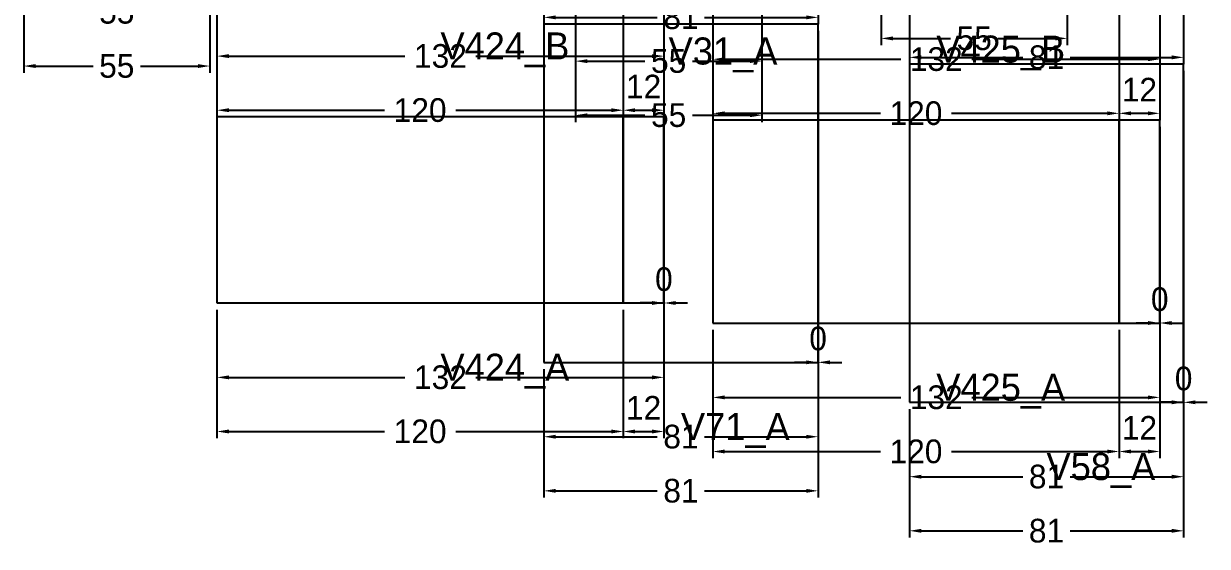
# Model space of a CAD drawing. Header units: metres. Extents: x 946 to 6411, y -603 to 1666.
# Drawn here: x 5181 to 5530.6, y -115.4 to 39.2 of the extents above; entities that cross this region are included whole.
import ezdxf

# ---------------------------------------------------------------- set-up
doc = ezdxf.new("R2010")
doc.units = ezdxf.units.M
doc.layers.add('COTA', color=3, linetype='Continuous')
doc.dimstyles.new('COTA_VIG', dxfattribs={"dimtxt": 7, "dimasz": 3.5, "dimexe": 2, "dimexo": 2, "dimgap": 1.5, "dimtad": 1, "dimdec": 1, "dimcen": 2.5, "dimclrd": 3, "dimclre": 3, "dimclrt": 3, "dimazin": 3, "dimtfac": 1, "dimtmove": 0, "dimatfit": 3})

# ---------------------------------------------------------------- blocks, each defined once
blk = doc.blocks.new('_CLOSEDFILLED')
at = {"color": 0, "linetype": 'BYBLOCK'}
blk.add_solid([(-1, 0.164), (0, 0), (-1, -0.164)], dxfattribs=at)
blk = doc.blocks.new('*D328')
at = {"color": 3}
for p, q in [((5180.97, 62.63), (5180.97, 40.63)), ((5235.97, 62.63), (5235.97, 40.63)), ((5184.47, 42.63), (5201.47, 42.63)), ((5215.47, 42.63), (5232.47, 42.63))]:
    blk.add_line(p, q, dxfattribs=at)
at = {"layer": 'Defpoints'}
for p in [(5180.97, 64.63), (5235.97, 64.63), (5180.97, 42.63)]:
    blk.add_point(p, dxfattribs=at)
at = {"layer": 'COTA', "color": 3, "xscale": 3.5, "yscale": 3.5, "rotation": 180}
blk.add_blockref('_CLOSEDFILLED', (5180.97, 42.63), dxfattribs=at)
at = {"layer": 'COTA', "color": 3, "xscale": 3.5, "yscale": 3.5}
blk.add_blockref('_CLOSEDFILLED', (5235.97, 42.63), dxfattribs=at)
at = {"layer": 'COTA', "color": 3, "insert": (5208.47, 42.63), "char_height": 7, "attachment_point": 5}
blk.add_mtext('55', dxfattribs=at)
blk = doc.blocks.new('*D329')
at = {"color": 3}
for p, q in [((5180.97, 62.63), (5180.97, 24.63)), ((5235.97, 62.63), (5235.97, 24.63)), ((5184.47, 26.63), (5201.47, 26.63)), ((5215.47, 26.63), (5232.47, 26.63))]:
    blk.add_line(p, q, dxfattribs=at)
at = {"layer": 'Defpoints'}
for p in [(5180.97, 64.63), (5235.97, 64.63), (5180.97, 26.63)]:
    blk.add_point(p, dxfattribs=at)
at = {"layer": 'COTA', "color": 3, "xscale": 3.5, "yscale": 3.5, "rotation": 180}
blk.add_blockref('_CLOSEDFILLED', (5180.97, 26.63), dxfattribs=at)
at = {"layer": 'COTA', "color": 3, "xscale": 3.5, "yscale": 3.5}
blk.add_blockref('_CLOSEDFILLED', (5235.97, 26.63), dxfattribs=at)
at = {"layer": 'COTA', "color": 3, "insert": (5208.47, 26.63), "char_height": 7, "attachment_point": 5}
blk.add_mtext('55', dxfattribs=at)
blk = doc.blocks.new('*D337')
at = {"color": 3}
for p, q in [((5343.97, 48.08), (5343.97, 26.08)), ((5398.97, 48.08), (5398.97, 26.08)), ((5347.47, 28.08), (5364.47, 28.08)), ((5378.47, 28.08), (5395.47, 28.08))]:
    blk.add_line(p, q, dxfattribs=at)
at = {"layer": 'Defpoints'}
for p in [(5343.97, 50.08), (5398.97, 50.08), (5343.97, 28.08)]:
    blk.add_point(p, dxfattribs=at)
at = {"layer": 'COTA', "color": 3, "xscale": 3.5, "yscale": 3.5, "rotation": 180}
blk.add_blockref('_CLOSEDFILLED', (5343.97, 28.08), dxfattribs=at)
at = {"layer": 'COTA', "color": 3, "xscale": 3.5, "yscale": 3.5}
blk.add_blockref('_CLOSEDFILLED', (5398.97, 28.08), dxfattribs=at)
at = {"layer": 'COTA', "color": 3, "insert": (5371.47, 28.08), "char_height": 7, "attachment_point": 5}
blk.add_mtext('55', dxfattribs=at)
blk = doc.blocks.new('*D338')
at = {"color": 3}
for p, q in [((5343.97, 48.08), (5343.97, 10.08)), ((5398.97, 48.08), (5398.97, 10.08)), ((5347.47, 12.08), (5364.47, 12.08)), ((5378.47, 12.08), (5395.47, 12.08))]:
    blk.add_line(p, q, dxfattribs=at)
at = {"layer": 'Defpoints'}
for p in [(5343.97, 50.08), (5398.97, 50.08), (5343.97, 12.08)]:
    blk.add_point(p, dxfattribs=at)
at = {"layer": 'COTA', "color": 3, "xscale": 3.5, "yscale": 3.5, "rotation": 180}
blk.add_blockref('_CLOSEDFILLED', (5343.97, 12.08), dxfattribs=at)
at = {"layer": 'COTA', "color": 3, "xscale": 3.5, "yscale": 3.5}
blk.add_blockref('_CLOSEDFILLED', (5398.97, 12.08), dxfattribs=at)
at = {"layer": 'COTA', "color": 3, "insert": (5371.47, 12.08), "char_height": 7, "attachment_point": 5}
blk.add_mtext('55', dxfattribs=at)
blk = doc.blocks.new('*D484')
at = {"color": 3}
for p, q in [((5442.58, -74.8), (5442.58, -96.8)), ((5523.58, -74.8), (5523.58, -96.8)), ((5446.08, -94.8), (5476.08, -94.8)), ((5490.08, -94.8), (5520.08, -94.8))]:
    blk.add_line(p, q, dxfattribs=at)
at = {"layer": 'Defpoints'}
for p in [(5442.58, -72.8), (5523.58, -72.8), (5442.58, -94.8)]:
    blk.add_point(p, dxfattribs=at)
at = {"layer": 'COTA', "color": 3, "xscale": 3.5, "yscale": 3.5, "rotation": 180}
blk.add_blockref('_CLOSEDFILLED', (5442.58, -94.8), dxfattribs=at)
at = {"layer": 'COTA', "color": 3, "xscale": 3.5, "yscale": 3.5}
blk.add_blockref('_CLOSEDFILLED', (5523.58, -94.8), dxfattribs=at)
at = {"layer": 'COTA', "color": 3, "insert": (5483.08, -94.8), "char_height": 7, "attachment_point": 5}
blk.add_mtext('81', dxfattribs=at)
blk = doc.blocks.new('*D485')
at = {"color": 3}
for p, q in [((5442.58, -74.8), (5442.58, -112.8)), ((5523.58, -74.8), (5523.58, -112.8)), ((5446.08, -110.8), (5476.08, -110.8)), ((5490.08, -110.8), (5520.08, -110.8))]:
    blk.add_line(p, q, dxfattribs=at)
at = {"layer": 'Defpoints'}
for p in [(5442.58, -72.8), (5523.58, -72.8), (5442.58, -110.8)]:
    blk.add_point(p, dxfattribs=at)
at = {"layer": 'COTA', "color": 3, "xscale": 3.5, "yscale": 3.5, "rotation": 180}
blk.add_blockref('_CLOSEDFILLED', (5442.58, -110.8), dxfattribs=at)
at = {"layer": 'COTA', "color": 3, "xscale": 3.5, "yscale": 3.5}
blk.add_blockref('_CLOSEDFILLED', (5523.58, -110.8), dxfattribs=at)
at = {"layer": 'COTA', "color": 3, "insert": (5483.08, -110.8), "char_height": 7, "attachment_point": 5}
blk.add_mtext('81', dxfattribs=at)
blk = doc.blocks.new('*D488')
at = {"color": 3}
for p, q in [((5442.58, 65.2), (5442.58, 27.2)), ((5523.58, 65.2), (5523.58, 27.2)), ((5446.08, 29.2), (5476.08, 29.2)), ((5490.08, 29.2), (5520.08, 29.2))]:
    blk.add_line(p, q, dxfattribs=at)
at = {"layer": 'Defpoints'}
for p in [(5442.58, 67.2), (5523.58, 67.2), (5442.58, 29.2)]:
    blk.add_point(p, dxfattribs=at)
at = {"layer": 'COTA', "color": 3, "xscale": 3.5, "yscale": 3.5, "rotation": 180}
blk.add_blockref('_CLOSEDFILLED', (5442.58, 29.2), dxfattribs=at)
at = {"layer": 'COTA', "color": 3, "xscale": 3.5, "yscale": 3.5}
blk.add_blockref('_CLOSEDFILLED', (5523.58, 29.2), dxfattribs=at)
at = {"layer": 'COTA', "color": 3, "insert": (5483.08, 29.2), "char_height": 7, "attachment_point": 5}
blk.add_mtext('81', dxfattribs=at)
blk = doc.blocks.new('*D643')
at = {"color": 3}
for p, q in [((5334.61, -62.98), (5334.61, -84.98)), ((5415.61, -62.98), (5415.61, -84.98)), ((5338.11, -82.98), (5368.11, -82.98)), ((5382.11, -82.98), (5412.11, -82.98))]:
    blk.add_line(p, q, dxfattribs=at)
at = {"layer": 'Defpoints'}
for p in [(5334.61, -60.98), (5415.61, -60.98), (5334.61, -82.98)]:
    blk.add_point(p, dxfattribs=at)
at = {"layer": 'COTA', "color": 3, "xscale": 3.5, "yscale": 3.5, "rotation": 180}
blk.add_blockref('_CLOSEDFILLED', (5334.61, -82.98), dxfattribs=at)
at = {"layer": 'COTA', "color": 3, "xscale": 3.5, "yscale": 3.5}
blk.add_blockref('_CLOSEDFILLED', (5415.61, -82.98), dxfattribs=at)
at = {"layer": 'COTA', "color": 3, "insert": (5375.11, -82.98), "char_height": 7, "attachment_point": 5}
blk.add_mtext('81', dxfattribs=at)
blk = doc.blocks.new('*D644')
at = {"color": 3}
for p, q in [((5334.61, -62.98), (5334.61, -100.98)), ((5415.61, -62.98), (5415.61, -100.98)), ((5338.11, -98.98), (5368.11, -98.98)), ((5382.11, -98.98), (5412.11, -98.98))]:
    blk.add_line(p, q, dxfattribs=at)
at = {"layer": 'Defpoints'}
for p in [(5334.61, -60.98), (5415.61, -60.98), (5334.61, -98.98)]:
    blk.add_point(p, dxfattribs=at)
at = {"layer": 'COTA', "color": 3, "xscale": 3.5, "yscale": 3.5, "rotation": 180}
blk.add_blockref('_CLOSEDFILLED', (5334.61, -98.98), dxfattribs=at)
at = {"layer": 'COTA', "color": 3, "xscale": 3.5, "yscale": 3.5}
blk.add_blockref('_CLOSEDFILLED', (5415.61, -98.98), dxfattribs=at)
at = {"layer": 'COTA', "color": 3, "insert": (5375.11, -98.98), "char_height": 7, "attachment_point": 5}
blk.add_mtext('81', dxfattribs=at)
blk = doc.blocks.new('*D647')
at = {"color": 3}
for p, q in [((5334.61, 77.02), (5334.61, 39.02)), ((5415.61, 77.02), (5415.61, 39.02)), ((5338.11, 41.02), (5368.11, 41.02)), ((5382.11, 41.02), (5412.11, 41.02))]:
    blk.add_line(p, q, dxfattribs=at)
at = {"layer": 'Defpoints'}
for p in [(5334.61, 79.02), (5415.61, 79.02), (5334.61, 41.02)]:
    blk.add_point(p, dxfattribs=at)
at = {"layer": 'COTA', "color": 3, "xscale": 3.5, "yscale": 3.5, "rotation": 180}
blk.add_blockref('_CLOSEDFILLED', (5334.61, 41.02), dxfattribs=at)
at = {"layer": 'COTA', "color": 3, "xscale": 3.5, "yscale": 3.5}
blk.add_blockref('_CLOSEDFILLED', (5415.61, 41.02), dxfattribs=at)
at = {"layer": 'COTA', "color": 3, "insert": (5375.11, 41.02), "char_height": 7, "attachment_point": 5}
blk.add_mtext('81', dxfattribs=at)
blk = doc.blocks.new('*D2047')
at = {"color": 3}
for p, q in [((5238.07, -45.43), (5238.07, -67.43)), ((5370.07, -45.43), (5370.07, -67.43)), ((5241.57, -65.43), (5293.57, -65.43)), ((5314.57, -65.43), (5366.57, -65.43))]:
    blk.add_line(p, q, dxfattribs=at)
at = {"layer": 'Defpoints'}
for p in [(5238.07, -43.43), (5370.07, -43.43), (5238.07, -65.43)]:
    blk.add_point(p, dxfattribs=at)
at = {"layer": 'COTA', "color": 3, "xscale": 3.5, "yscale": 3.5, "rotation": 180}
blk.add_blockref('_CLOSEDFILLED', (5238.07, -65.43), dxfattribs=at)
at = {"layer": 'COTA', "color": 3, "xscale": 3.5, "yscale": 3.5}
blk.add_blockref('_CLOSEDFILLED', (5370.07, -65.43), dxfattribs=at)
at = {"layer": 'COTA', "color": 3, "insert": (5304.07, -65.43), "char_height": 7, "attachment_point": 5}
blk.add_mtext('132', dxfattribs=at)
blk = doc.blocks.new('*D2048')
at = {"color": 3}
for p, q in [((5238.07, -45.43), (5238.07, -83.43)), ((5358.07, -45.43), (5358.07, -83.43)), ((5241.57, -81.43), (5287.57, -81.43)), ((5308.57, -81.43), (5354.57, -81.43))]:
    blk.add_line(p, q, dxfattribs=at)
at = {"layer": 'Defpoints'}
for p in [(5238.07, -43.43), (5358.07, -43.43), (5238.07, -81.43)]:
    blk.add_point(p, dxfattribs=at)
at = {"layer": 'COTA', "color": 3, "xscale": 3.5, "yscale": 3.5, "rotation": 180}
blk.add_blockref('_CLOSEDFILLED', (5238.07, -81.43), dxfattribs=at)
at = {"layer": 'COTA', "color": 3, "xscale": 3.5, "yscale": 3.5}
blk.add_blockref('_CLOSEDFILLED', (5358.07, -81.43), dxfattribs=at)
at = {"layer": 'COTA', "color": 3, "insert": (5298.07, -81.43), "char_height": 7, "attachment_point": 5}
blk.add_mtext('120', dxfattribs=at)
blk = doc.blocks.new('*D2051')
at = {"color": 3}
for p, q in [((5238.07, 49.57), (5238.07, 27.57)), ((5370.07, 49.57), (5370.07, 27.57)), ((5241.57, 29.57), (5293.57, 29.57)), ((5314.57, 29.57), (5366.57, 29.57))]:
    blk.add_line(p, q, dxfattribs=at)
at = {"layer": 'Defpoints'}
for p in [(5238.07, 51.57), (5370.07, 51.57), (5238.07, 29.57)]:
    blk.add_point(p, dxfattribs=at)
at = {"layer": 'COTA', "color": 3, "xscale": 3.5, "yscale": 3.5, "rotation": 180}
blk.add_blockref('_CLOSEDFILLED', (5238.07, 29.57), dxfattribs=at)
at = {"layer": 'COTA', "color": 3, "xscale": 3.5, "yscale": 3.5}
blk.add_blockref('_CLOSEDFILLED', (5370.07, 29.57), dxfattribs=at)
at = {"layer": 'COTA', "color": 3, "insert": (5304.07, 29.57), "char_height": 7, "attachment_point": 5}
blk.add_mtext('132', dxfattribs=at)
blk = doc.blocks.new('*D2052')
at = {"color": 3}
for p, q in [((5238.07, 49.57), (5238.07, 11.57)), ((5358.07, 49.57), (5358.07, 11.57)), ((5241.57, 13.57), (5287.57, 13.57)), ((5308.57, 13.57), (5354.57, 13.57))]:
    blk.add_line(p, q, dxfattribs=at)
at = {"layer": 'Defpoints'}
for p in [(5238.07, 51.57), (5358.07, 51.57), (5238.07, 13.57)]:
    blk.add_point(p, dxfattribs=at)
at = {"layer": 'COTA', "color": 3, "xscale": 3.5, "yscale": 3.5, "rotation": 180}
blk.add_blockref('_CLOSEDFILLED', (5238.07, 13.57), dxfattribs=at)
at = {"layer": 'COTA', "color": 3, "xscale": 3.5, "yscale": 3.5}
blk.add_blockref('_CLOSEDFILLED', (5358.07, 13.57), dxfattribs=at)
at = {"layer": 'COTA', "color": 3, "insert": (5298.07, 13.57), "char_height": 7, "attachment_point": 5}
blk.add_mtext('120', dxfattribs=at)
blk = doc.blocks.new('*D2059')
at = {"color": 3}
for p, q in [((5384.52, -51.35), (5384.52, -73.35)), ((5516.52, -51.35), (5516.52, -73.35)), ((5388.02, -71.35), (5440.02, -71.35)), ((5461.02, -71.35), (5513.02, -71.35))]:
    blk.add_line(p, q, dxfattribs=at)
at = {"layer": 'Defpoints'}
for p in [(5384.52, -49.35), (5516.52, -49.35), (5384.52, -71.35)]:
    blk.add_point(p, dxfattribs=at)
at = {"layer": 'COTA', "color": 3, "xscale": 3.5, "yscale": 3.5, "rotation": 180}
blk.add_blockref('_CLOSEDFILLED', (5384.52, -71.35), dxfattribs=at)
at = {"layer": 'COTA', "color": 3, "xscale": 3.5, "yscale": 3.5}
blk.add_blockref('_CLOSEDFILLED', (5516.52, -71.35), dxfattribs=at)
at = {"layer": 'COTA', "color": 3, "insert": (5450.52, -71.35), "char_height": 7, "attachment_point": 5}
blk.add_mtext('132', dxfattribs=at)
blk = doc.blocks.new('*D2060')
at = {"color": 3}
for p, q in [((5384.52, -51.35), (5384.52, -89.35)), ((5504.52, -51.35), (5504.52, -89.35)), ((5388.02, -87.35), (5434.02, -87.35)), ((5455.02, -87.35), (5501.02, -87.35))]:
    blk.add_line(p, q, dxfattribs=at)
at = {"layer": 'Defpoints'}
for p in [(5384.52, -49.35), (5504.52, -49.35), (5384.52, -87.35)]:
    blk.add_point(p, dxfattribs=at)
at = {"layer": 'COTA', "color": 3, "xscale": 3.5, "yscale": 3.5, "rotation": 180}
blk.add_blockref('_CLOSEDFILLED', (5384.52, -87.35), dxfattribs=at)
at = {"layer": 'COTA', "color": 3, "xscale": 3.5, "yscale": 3.5}
blk.add_blockref('_CLOSEDFILLED', (5504.52, -87.35), dxfattribs=at)
at = {"layer": 'COTA', "color": 3, "insert": (5444.52, -87.35), "char_height": 7, "attachment_point": 5}
blk.add_mtext('120', dxfattribs=at)
blk = doc.blocks.new('*D2063')
at = {"color": 3}
for p, q in [((5384.52, 48.65), (5384.52, 26.65)), ((5516.52, 48.65), (5516.52, 26.65)), ((5388.02, 28.65), (5440.02, 28.65)), ((5461.02, 28.65), (5513.02, 28.65))]:
    blk.add_line(p, q, dxfattribs=at)
at = {"layer": 'Defpoints'}
for p in [(5384.52, 50.65), (5516.52, 50.65), (5384.52, 28.65)]:
    blk.add_point(p, dxfattribs=at)
at = {"layer": 'COTA', "color": 3, "xscale": 3.5, "yscale": 3.5, "rotation": 180}
blk.add_blockref('_CLOSEDFILLED', (5384.52, 28.65), dxfattribs=at)
at = {"layer": 'COTA', "color": 3, "xscale": 3.5, "yscale": 3.5}
blk.add_blockref('_CLOSEDFILLED', (5516.52, 28.65), dxfattribs=at)
at = {"layer": 'COTA', "color": 3, "insert": (5450.52, 28.65), "char_height": 7, "attachment_point": 5}
blk.add_mtext('132', dxfattribs=at)
blk = doc.blocks.new('*D2064')
at = {"color": 3}
for p, q in [((5384.52, 48.65), (5384.52, 10.65)), ((5504.52, 48.65), (5504.52, 10.65)), ((5388.02, 12.65), (5434.02, 12.65)), ((5455.02, 12.65), (5501.02, 12.65))]:
    blk.add_line(p, q, dxfattribs=at)
at = {"layer": 'Defpoints'}
for p in [(5384.52, 50.65), (5504.52, 50.65), (5384.52, 12.65)]:
    blk.add_point(p, dxfattribs=at)
at = {"layer": 'COTA', "color": 3, "xscale": 3.5, "yscale": 3.5, "rotation": 180}
blk.add_blockref('_CLOSEDFILLED', (5384.52, 12.65), dxfattribs=at)
at = {"layer": 'COTA', "color": 3, "xscale": 3.5, "yscale": 3.5}
blk.add_blockref('_CLOSEDFILLED', (5504.52, 12.65), dxfattribs=at)
at = {"layer": 'COTA', "color": 3, "insert": (5444.52, 12.65), "char_height": 7, "attachment_point": 5}
blk.add_mtext('120', dxfattribs=at)
blk = doc.blocks.new('*D2072')
at = {"color": 3}
for p, q in [((5434.22, 70.8), (5434.22, 32.8)), ((5489.22, 70.8), (5489.22, 32.8)), ((5437.72, 34.8), (5454.72, 34.8)), ((5468.72, 34.8), (5485.72, 34.8))]:
    blk.add_line(p, q, dxfattribs=at)
at = {"layer": 'Defpoints'}
for p in [(5434.22, 72.8), (5489.22, 72.8), (5434.22, 34.8)]:
    blk.add_point(p, dxfattribs=at)
at = {"layer": 'COTA', "color": 3, "xscale": 3.5, "yscale": 3.5, "rotation": 180}
blk.add_blockref('_CLOSEDFILLED', (5434.22, 34.8), dxfattribs=at)
at = {"layer": 'COTA', "color": 3, "xscale": 3.5, "yscale": 3.5}
blk.add_blockref('_CLOSEDFILLED', (5489.22, 34.8), dxfattribs=at)
at = {"layer": 'COTA', "color": 3, "insert": (5461.72, 34.8), "char_height": 7, "attachment_point": 5}
blk.add_mtext('55', dxfattribs=at)

msp = doc.modelspace()

# ---------------------------------------------------------------- linework, layer by layer
at = {"layer": 'Paineis'}
for points in [[(5334.61, -60.98), (5415.61, -60.98), (5415.61, 39.02), (5334.61, 39.02)], [(5442.58, -72.8), (5523.58, -72.8), (5523.58, 27.2), (5442.58, 27.2)], [(5238.07, -43.43), (5358.07, -43.43), (5358.07, 11.57), (5238.07, 11.57)], [(5358.07, -43.43), (5370.07, -43.43), (5370.07, 11.57), (5358.07, 11.57)], [(5384.52, -49.35), (5504.52, -49.35), (5504.52, 10.65), (5384.52, 10.65)], [(5504.52, -49.35), (5516.52, -49.35), (5516.52, 10.65), (5504.52, 10.65)]]:
    msp.add_lwpolyline(points, close=True, dxfattribs=at)

# ---------------------------------------------------------------- texts
at = {"layer": 'Texto Secao', "char_height": 8, "attachment_point": 1}
for s, insert in [('V424_B', (5304.07, 36.57)), ('V31_A', (5371.47, 35.08)), ('V425_B', (5450.52, 35.65)), ('V424_A', (5304.07, -58.43)), ('V425_A', (5450.52, -64.35)), ('V71_A', (5375.11, -75.98)), ('V58_A', (5483.08, -87.8))]:
    msp.add_mtext(s, dxfattribs=dict(at, insert=insert))

# ---------------------------------------------------------------- dimensions: what is measured, and where the dimension line sits
at = {"layer": 'COTA'}
for base, p1, p2, picture, middle in [((5334.61, 41.02), (5334.61, 79.02), (5415.61, 79.02), '*D647', (5375.11, 41.02)), ((5434.22, 34.8), (5434.22, 72.8), (5489.22, 72.8), '*D2072', (5461.72, 34.8)), ((5442.58, 29.2), (5442.58, 67.2), (5523.58, 67.2), '*D488', (5483.08, 29.2)), ((5180.97, 42.63), (5180.97, 64.63), (5235.97, 64.63), '*D328', (5208.47, 42.63)), ((5180.97, 26.63), (5180.97, 64.63), (5235.97, 64.63), '*D329', (5208.47, 26.63)), ((5238.07, 29.57), (5238.07, 51.57), (5370.07, 51.57), '*D2051', (5304.07, 29.57)), ((5238.07, 13.57), (5238.07, 51.57), (5358.07, 51.57), '*D2052', (5298.07, 13.57)), ((5343.97, 28.08), (5343.97, 50.08), (5398.97, 50.08), '*D337', (5371.47, 28.08)), ((5343.97, 12.08), (5343.97, 50.08), (5398.97, 50.08), '*D338', (5371.47, 12.08)), ((5384.52, 28.65), (5384.52, 50.65), (5516.52, 50.65), '*D2063', (5450.52, 28.65)), ((5384.52, 12.65), (5384.52, 50.65), (5504.52, 50.65), '*D2064', (5444.52, 12.65)), ((5238.07, -65.43), (5238.07, -43.43), (5370.07, -43.43), '*D2047', (5304.07, -65.43)), ((5238.07, -81.43), (5238.07, -43.43), (5358.07, -43.43), '*D2048', (5298.07, -81.43)), ((5384.52, -71.35), (5384.52, -49.35), (5516.52, -49.35), '*D2059', (5450.52, -71.35)), ((5384.52, -87.35), (5384.52, -49.35), (5504.52, -49.35), '*D2060', (5444.52, -87.35)), ((5334.61, -82.98), (5334.61, -60.98), (5415.61, -60.98), '*D643', (5375.11, -82.98)), ((5334.61, -98.98), (5334.61, -60.98), (5415.61, -60.98), '*D644', (5375.11, -98.98)), ((5442.58, -94.8), (5442.58, -72.8), (5523.58, -72.8), '*D484', (5483.08, -94.8)), ((5442.58, -110.8), (5442.58, -72.8), (5523.58, -72.8), '*D485', (5483.08, -110.8))]:
    dim = msp.add_linear_dim(base=base, p1=p1, p2=p2, dimstyle='COTA_VIG', dxfattribs=at)
    dim.commit()
    dim.dimension.update_dxf_attribs({"geometry": picture, "text_midpoint": middle})
for base, p1, p2 in [((5358.07, 13.57), (5358.07, 51.57), (5370.07, 51.57)), ((5504.52, 12.65), (5504.52, 50.65), (5516.52, 50.65)), ((5415.61, -60.98), (5415.61, -60.98), (5415.61, 39.02)), ((5523.58, -72.8), (5523.58, -72.8), (5523.58, 27.2)), ((5370.07, -43.43), (5370.07, -43.43), (5370.07, 11.57)), ((5516.52, -49.35), (5516.52, -49.35), (5516.52, 10.65)), ((5358.07, -81.43), (5358.07, -43.43), (5370.07, -43.43)), ((5504.52, -87.35), (5504.52, -49.35), (5516.52, -49.35))]:
    msp.add_linear_dim(base=base, p1=p1, p2=p2, dimstyle='COTA_VIG', dxfattribs=at).render()

doc.saveas('drawing.dxf')
